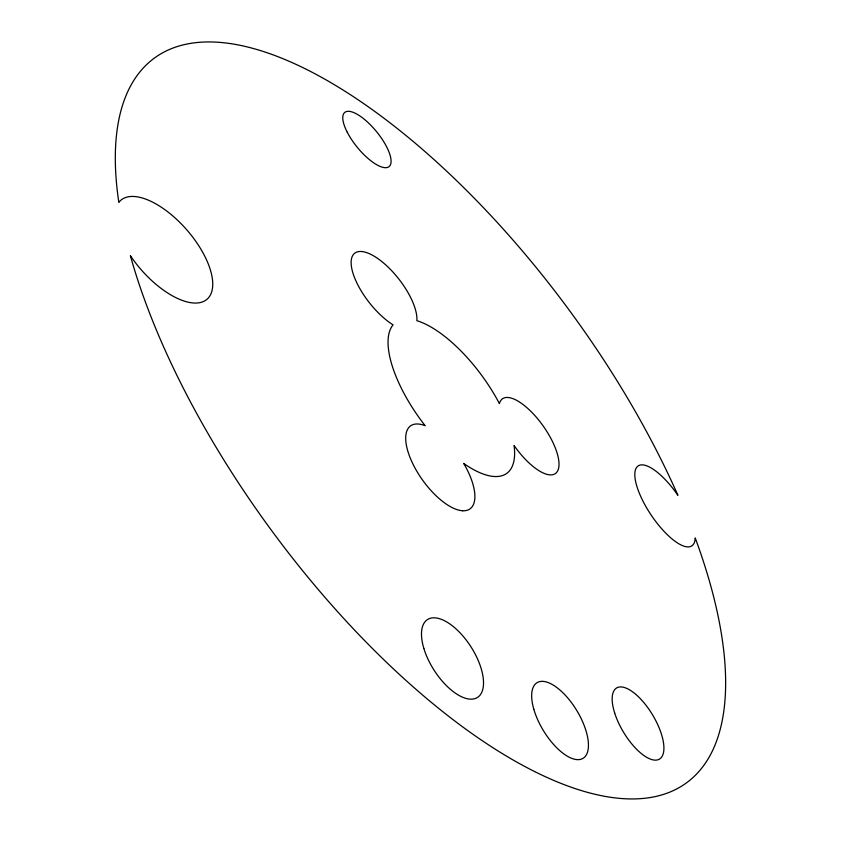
<?xml version="1.0" encoding="UTF-8"?>
<svg xmlns="http://www.w3.org/2000/svg" width="841" height="841" viewBox="0 0 841 841"><rect width="100%" height="100%" fill="white"/><g stroke="black" fill="none" stroke-linecap="round" stroke-linejoin="round"><path stroke-width="1.26" d="M534.571 771.533A449.567 185.157 53.7 0 0 695.202 537.883A48.126 16.62 56.1 0 1 660.027 526.844A48.126 16.62 56.1 0 1 636.174 468.101A48.126 16.62 56.1 0 1 677.899 495.296A449.567 185.157 53.7 0 0 313.094 72.789A449.567 185.157 53.7 0 0 118.833 202.408A65.63 30.297 48.9 0 1 187.953 231.201A65.63 30.297 48.9 0 1 203.228 301.604A65.63 30.297 48.9 0 1 130.387 255.685A449.567 185.157 53.7 0 0 534.571 771.533M533.793 709.173A44.279 19.48 58.7 0 0 582.529 758.624A44.279 19.48 58.7 0 0 563.827 693.678A44.279 19.48 58.7 0 0 533.793 709.173M614.655 712.947A41.524 16.915 58.9 0 0 659.376 759.15A41.524 16.915 58.9 0 0 640.117 698.451A41.524 16.915 58.9 0 0 614.655 712.947M423.832 648.369A46.276 21.834 57.3 0 0 477.099 697.673A46.276 21.834 57.3 0 0 456.589 629.415A46.276 21.834 57.3 0 0 423.832 648.369M347.238 132.216A35.007 12.415 50.7 0 0 388.878 166.749A35.007 12.415 50.7 0 0 364.626 119.527A35.007 12.415 50.7 0 0 347.238 132.216M462.613 510.76A51.038 21.803 54.4 0 0 463.727 463.465A93.74 37.74 53.7 0 0 514.072 445.499A45.782 17.514 54.7 0 0 556.563 472.505A45.782 17.514 54.7 0 0 537.82 418.986A45.782 17.514 54.7 0 0 499.396 403.585A93.74 37.74 53.7 0 0 416.852 320.673A47.653 18.901 52 0 0 382.361 262.003A47.653 18.901 52 0 0 351.57 267.406A47.653 18.901 52 0 0 393.062 324.847A93.74 37.74 53.7 0 0 425.136 425.693A51.038 21.803 54.4 0 0 411.312 460.532A51.038 21.803 54.4 0 0 462.613 510.76"/></g></svg>
